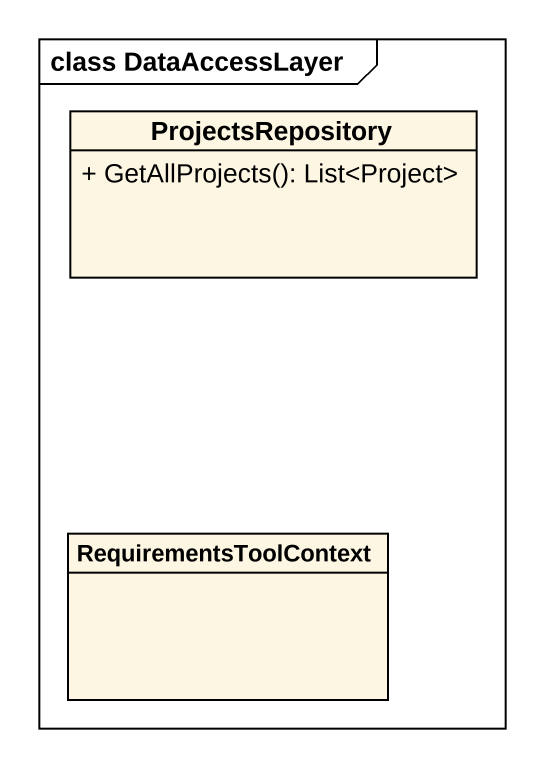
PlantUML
@startuml
mainframe class DataAccessLayer
hide circle
hide empty members
skinparam classAttributeIconSize 0
class ProjectsRepository {
  + GetAllProjects(): List<Project>
}
class RequirementsToolContext
@enduml
